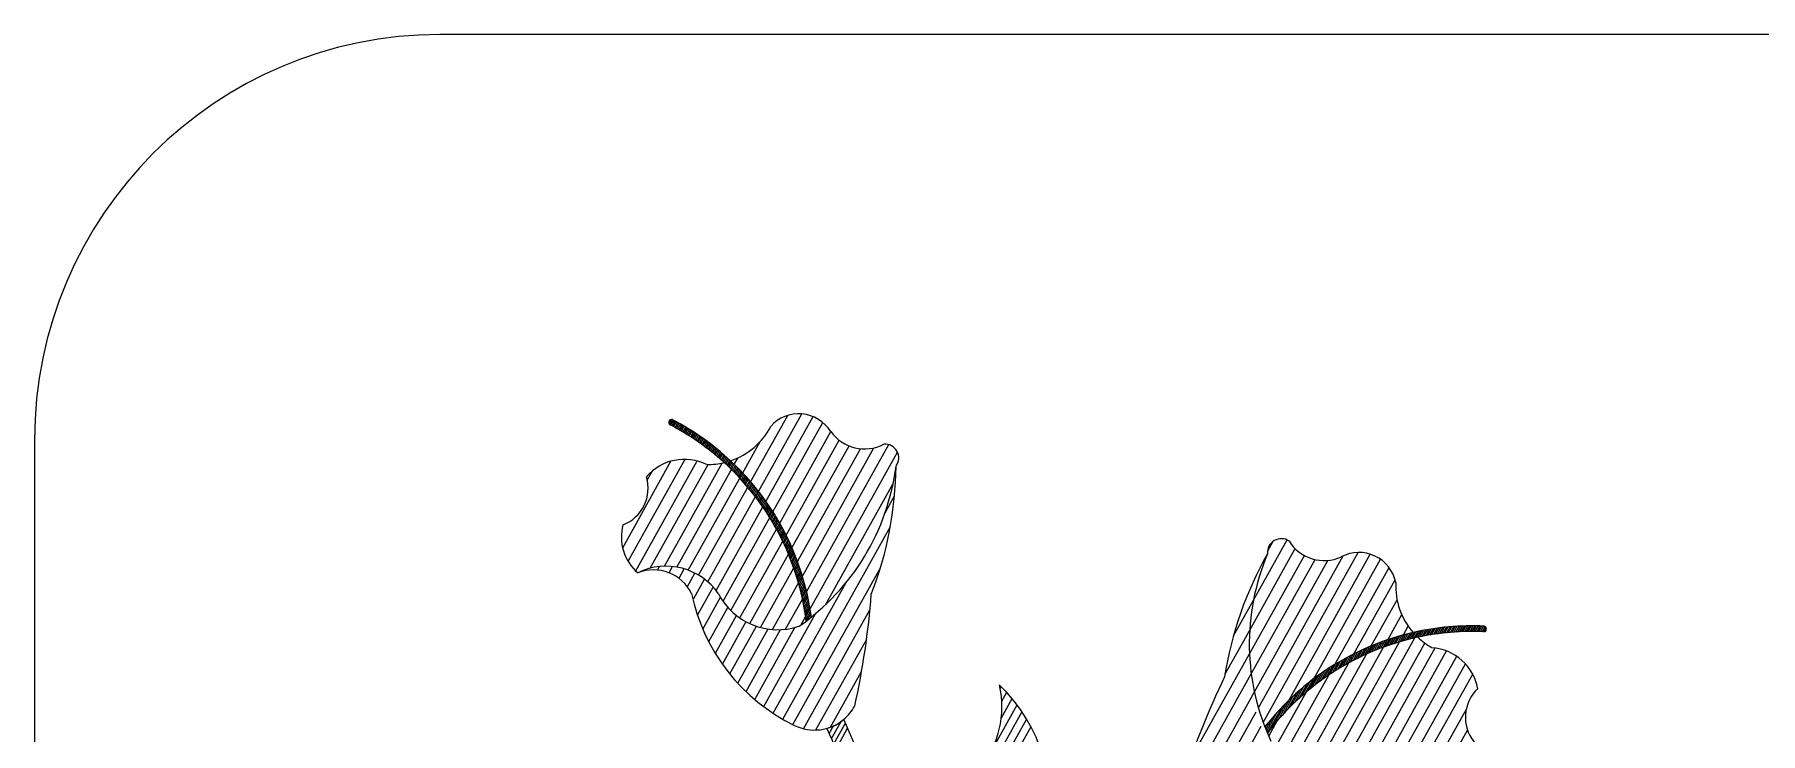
# Model space of a CAD drawing. Header units: inches. Extents: x 9636 to 21597, y -10243 to 557.
# Drawn here: x 14873.19 to 14885.97, y -8719.52 to -8714.35 of the extents above; entities that cross this region are included whole.
import ezdxf

# ---------------------------------------------------------------- set-up
doc = ezdxf.new("R2010")
doc.units = ezdxf.units.IN
doc.header["$MEASUREMENT"] = 0
for name, color, linetype in [('2', 9, 'Continuous'), ('COTA', 254, 'Continuous'), ('vflor', 10, 'Continuous'), ('vflor2', 50, 'Continuous'), ('Vflores5', 230, 'Continuous'), ('vfolha', 72, 'Continuous'), ('vfolha3', 86, 'Continuous')]:
    doc.layers.add(name, color=color, linetype=linetype)

# ---------------------------------------------------------------- blocks, each defined once
blk = doc.blocks.new('FF')
at = {"color": 252, "ltscale": 7, "true_color": 0x939598}
for p, q in [((14985.189, -8714.35), (14876.189, -8714.35)), ((14873.189, -8717.35), (14873.189, -8729.47))]:
    blk.add_line(p, q, dxfattribs=at)
blk.add_arc((14876.189, -8717.35), 3, 90, 180, dxfattribs=at)
at = {"layer": '2', "color": 252, "linetype": 'Continuous', "lineweight": -3, "true_color": 0x939598}
for p, q in [((14883.105, -8718.91), (14883.138, -8718.852)), ((14883.122, -8718.903), (14883.154, -8718.846)), ((14883.138, -8718.897), (14883.17, -8718.84)), ((14883.155, -8718.891), (14883.186, -8718.834)), ((14883.171, -8718.885), (14883.202, -8718.829)), ((14883.187, -8718.879), (14883.218, -8718.824)), ((14883.203, -8718.873), (14883.234, -8718.818)), ((14883.219, -8718.868), (14883.249, -8718.814)), ((14883.235, -8718.862), (14883.265, -8718.809)), ((14883.251, -8718.857), (14883.28, -8718.804)), ((14883.266, -8718.852), (14883.296, -8718.8)), ((14883.282, -8718.848), (14883.311, -8718.795)), ((14883.297, -8718.843), (14883.326, -8718.791)), ((14883.312, -8718.839), (14883.341, -8718.787)), ((14883.328, -8718.834), (14883.356, -8718.783)), ((14883.343, -8718.83), (14883.371, -8718.78)), ((14883.358, -8718.826), (14883.386, -8718.776)), ((14883.373, -8718.823), (14883.401, -8718.773)), ((14883.388, -8718.819), (14883.415, -8718.77)), ((14883.402, -8718.816), (14883.43, -8718.767)), ((14883.417, -8718.812), (14883.444, -8718.764)), ((14883.432, -8718.809), (14883.459, -8718.761)), ((14883.446, -8718.806), (14883.473, -8718.758)), ((14883.461, -8718.803), (14883.488, -8718.755)), ((14883.475, -8718.8), (14883.502, -8718.753)), ((14883.49, -8718.798), (14883.516, -8718.75)), ((14883.504, -8718.795), (14883.53, -8718.748)), ((14883.518, -8718.793), (14883.544, -8718.746)), ((14883.532, -8718.79), (14883.558, -8718.744)), ((14883.546, -8718.788), (14883.572, -8718.742)), ((14883.56, -8718.786), (14883.586, -8718.74)), ((14883.574, -8718.784), (14883.6, -8718.739)), ((14883.588, -8718.782), (14883.614, -8718.737)), ((14883.602, -8718.781), (14883.627, -8718.736)), ((14883.616, -8718.779), (14883.641, -8718.734)), ((14883.629, -8718.778), (14883.654, -8718.733)), ((14883.643, -8718.776), (14883.668, -8718.732)), ((14883.657, -8718.775), (14883.681, -8718.731)), ((14883.67, -8718.774), (14883.695, -8718.73)), ((14883.684, -8718.773), (14883.708, -8718.729)), ((14883.697, -8718.772), (14883.721, -8718.728)), ((14883.71, -8718.771), (14883.735, -8718.728)), ((14883.724, -8718.77), (14883.748, -8718.727)), ((14883.737, -8718.769), (14883.761, -8718.726)), ((14883.75, -8718.769), (14883.774, -8718.726)), ((14883.763, -8718.768), (14883.787, -8718.726)), ((14883.776, -8718.768), (14883.8, -8718.725)), ((14883.789, -8718.768), (14883.813, -8718.725)), ((14883.802, -8718.767), (14883.826, -8718.725)), ((14883.815, -8718.767), (14883.839, -8718.725)), ((14883.828, -8718.767), (14883.852, -8718.725)), ((14883.841, -8718.767), (14883.864, -8718.726)), ((14883.854, -8718.767), (14883.877, -8718.726)), ((14883.867, -8718.768), (14883.89, -8718.726)), ((14883.879, -8718.768), (14883.902, -8718.727)), ((14883.892, -8718.768), (14883.915, -8718.727)), ((14883.905, -8718.769), (14883.926, -8718.73)), ((14883.917, -8718.769), (14883.934, -8718.739)), ((14882.836, -8719.047), (14882.876, -8718.975)), ((14882.855, -8719.035), (14882.895, -8718.964)), ((14882.874, -8719.024), (14882.913, -8718.954)), ((14882.893, -8719.013), (14882.932, -8718.945)), ((14882.912, -8719.003), (14882.95, -8718.935)), ((14882.93, -8718.993), (14882.967, -8718.926)), ((14882.949, -8718.983), (14882.985, -8718.918)), ((14882.967, -8718.974), (14883.003, -8718.909)), ((14882.985, -8718.965), (14883.02, -8718.901)), ((14883.002, -8718.956), (14883.037, -8718.894)), ((14883.02, -8718.948), (14883.054, -8718.886)), ((14883.037, -8718.94), (14883.071, -8718.879)), ((14883.054, -8718.932), (14883.088, -8718.872)), ((14883.071, -8718.924), (14883.105, -8718.865)), ((14883.088, -8718.917), (14883.121, -8718.858)), ((14882.622, -8719.199), (14882.675, -8719.105)), ((14882.645, -8719.18), (14882.696, -8719.089)), ((14882.668, -8719.162), (14882.718, -8719.074)), ((14882.691, -8719.145), (14882.739, -8719.06)), ((14882.712, -8719.129), (14882.759, -8719.046)), ((14882.734, -8719.114), (14882.779, -8719.033)), ((14882.755, -8719.099), (14882.799, -8719.02)), ((14882.776, -8719.085), (14882.819, -8719.008)), ((14882.796, -8719.072), (14882.838, -8718.997)), ((14882.816, -8719.059), (14882.857, -8718.985)), ((14882.463, -8719.346), (14882.533, -8719.22)), ((14882.492, -8719.316), (14882.558, -8719.198)), ((14882.52, -8719.289), (14882.583, -8719.177)), ((14882.547, -8719.264), (14882.607, -8719.158)), ((14882.573, -8719.241), (14882.63, -8719.139)), ((14882.598, -8719.22), (14882.653, -8719.122)), ((14882.315, -8719.518), (14882.421, -8719.33)), ((14882.359, -8719.463), (14882.451, -8719.298)), ((14882.397, -8719.418), (14882.479, -8719.27)), ((14882.431, -8719.38), (14882.507, -8719.244)), ((14882.299, -8719.478), (14882.313, -8719.452)), ((14882.304, -8719.492), (14882.353, -8719.405)), ((14882.31, -8719.505), (14882.388, -8719.364))]:
    blk.add_line(p, q, dxfattribs=at)
at = {"layer": '2', "color": 252, "lineweight": -3, "true_color": 0x939598}
for centre, radius, start, end in [((14883.828, -8720.666), 1.941, 87.2778, 102.8975), ((14883.828, -8720.666), 1.899, 87.2778, 102.1299), ((14883.915, -8718.748), 0.0215, 279.2069, 75.3486)]:
    blk.add_arc(centre, radius, start, end, dxfattribs=at)
at = {"layer": 'COTA', "color": 252, "linetype": 'Continuous', "lineweight": -3, "true_color": 0x939598}
for p, q in [((14880.338, -8719.189), (14880.345, -8719.176)), ((14880.349, -8719.283), (14880.386, -8719.217)), ((14879.741, -8720.718), (14880.499, -8719.36)), ((14879.804, -8720.488), (14880.463, -8719.31)), ((14880.346, -8719.405), (14880.425, -8719.262)), ((14879.692, -8721.035), (14880.566, -8719.471)), ((14879.709, -8720.89), (14880.534, -8719.414))]:
    blk.add_line(p, q, dxfattribs=at)
at = {"layer": 'vflor', "color": 252, "linetype": 'Continuous', "lineweight": -3, "true_color": 0x939598}
for p, q in [((14878.49, -8717.659), (14878.765, -8717.168)), ((14878.548, -8717.73), (14878.868, -8717.157)), ((14878.603, -8717.804), (14878.953, -8717.177)), ((14878.655, -8717.882), (14879.025, -8717.221)), ((14878.705, -8717.966), (14879.084, -8717.288)), ((14878.431, -8717.593), (14878.56, -8717.361)), ((14878.752, -8718.054), (14879.145, -8717.352)), ((14878.796, -8718.148), (14879.218, -8717.394)), ((14878.837, -8718.249), (14879.302, -8717.415)), ((14878.873, -8718.357), (14879.403, -8717.408)), ((14878.904, -8718.473), (14879.512, -8717.384)), ((14878.93, -8718.6), (14879.577, -8717.441)), ((14877.543, -8718.147), (14877.9, -8717.507)), ((14877.583, -8718.247), (14878.004, -8717.493)), ((14877.64, -8718.318), (14878.094, -8717.505)), ((14877.747, -8718.298), (14878.176, -8717.531)), ((14877.852, -8718.284), (14878.278, -8717.521)), ((14877.944, -8718.291), (14878.348, -8717.568)), ((14878.369, -8717.53), (14878.397, -8717.482)), ((14879.561, -8717.58), (14879.566, -8717.571)), ((14877.725, -8717.648), (14877.764, -8717.577)), ((14878.028, -8718.314), (14878.409, -8717.632)), ((14878.104, -8718.35), (14878.468, -8717.699)), ((14879.043, -8718.569), (14879.545, -8717.672)), ((14878.173, -8718.4), (14878.525, -8717.769)), ((14879.485, -8717.889), (14879.555, -8717.763)), ((14878.234, -8718.463), (14878.58, -8717.845)), ((14878.286, -8718.543), (14878.632, -8717.924)), ((14878.344, -8718.612), (14878.681, -8718.009)), ((14878.728, -8719.415), (14879.524, -8717.991)), ((14878.41, -8718.666), (14878.727, -8718.099)), ((14878.483, -8718.708), (14878.77, -8718.195)), ((14882.183, -8718.931), (14882.589, -8718.205)), ((14882.184, -8718.756), (14882.521, -8718.154)), ((14882.212, -8718.534), (14882.461, -8718.089)), ((14882.249, -8719.332), (14882.877, -8718.207)), ((14882.285, -8719.441), (14882.988, -8718.182)), ((14882.316, -8718.175), (14882.359, -8718.098)), ((14882.473, -8719.277), (14883.077, -8718.195)), ((14877.701, -8718.318), (14877.705, -8718.311)), ((14877.801, -8718.312), (14877.815, -8718.287)), ((14877.886, -8718.332), (14877.912, -8718.287)), ((14877.96, -8718.373), (14877.999, -8718.304)), ((14878.022, -8718.435), (14878.077, -8718.335)), ((14878.564, -8718.737), (14878.809, -8718.297)), ((14878.803, -8719.455), (14879.451, -8718.295)), ((14882.196, -8719.081), (14882.669, -8718.234)), ((14882.219, -8719.213), (14882.762, -8718.241)), ((14882.658, -8719.117), (14883.153, -8718.232)), ((14882.814, -8719.011), (14883.216, -8718.293)), ((14878.069, -8718.523), (14878.149, -8718.38)), ((14878.097, -8718.646), (14878.213, -8718.438)), ((14878.652, -8718.752), (14878.844, -8718.408)), ((14878.657, -8719.371), (14879.196, -8718.405)), ((14882.954, -8718.933), (14883.261, -8718.384)), ((14878.136, -8718.749), (14878.267, -8718.514)), ((14878.18, -8718.842), (14878.322, -8718.589)), ((14878.749, -8718.75), (14878.874, -8718.528)), ((14882.064, -8718.8), (14882.212, -8718.534)), ((14883.084, -8718.873), (14883.275, -8718.532)), ((14878.229, -8718.928), (14878.385, -8718.648)), ((14878.281, -8719.008), (14878.456, -8718.694)), ((14878.587, -8719.323), (14878.973, -8718.632)), ((14878.865, -8718.716), (14878.897, -8718.659)), ((14878.882, -8719.486), (14879.373, -8718.607)), ((14883.206, -8718.828), (14883.31, -8718.642)), ((14878.336, -8719.081), (14878.533, -8718.728)), ((14878.395, -8719.149), (14878.619, -8718.748)), ((14878.456, -8719.212), (14878.712, -8718.753)), ((14878.52, -8719.27), (14878.818, -8718.737)), ((14878.973, -8719.495), (14879.349, -8718.824)), ((14882.001, -8719.084), (14882.184, -8718.756)), ((14882.793, -8719.74), (14883.293, -8718.844)), ((14882.908, -8719.706), (14883.406, -8718.815)), ((14883.322, -8718.792), (14883.358, -8718.728)), ((14881.704, -8719.789), (14882.183, -8718.931)), ((14882.603, -8719.734), (14883.05, -8718.934)), ((14882.693, -8719.746), (14883.175, -8718.883)), ((14883.038, -8719.646), (14883.481, -8718.853)), ((14883.146, -8719.626), (14883.558, -8718.889)), ((14883.241, -8719.629), (14883.642, -8718.911)), ((14883.326, -8719.649), (14883.717, -8718.95)), ((14879.082, -8719.474), (14879.311, -8719.063)), ((14881.698, -8719.973), (14882.196, -8719.081)), ((14882.447, -8719.668), (14882.771, -8719.089)), ((14882.521, -8719.708), (14882.917, -8719)), ((14883.404, -8719.682), (14883.782, -8719.006)), ((14883.474, -8719.729), (14883.836, -8719.082)), ((14881.74, -8720.071), (14882.219, -8719.213)), ((14882.379, -8719.616), (14882.604, -8719.214)), ((14883.871, -8719.193), (14883.874, -8719.187)), ((14881.797, -8720.14), (14882.232, -8719.362)), ((14883.537, -8719.79), (14883.788, -8719.341)), ((14881.866, -8720.189), (14882.269, -8719.468)), ((14882.325, -8719.541), (14882.388, -8719.428)), ((14883.614, -8719.825), (14883.797, -8719.497))]:
    blk.add_line(p, q, dxfattribs=at)
at = {"layer": 'vflor', "color": 252, "lineweight": -3, "true_color": 0x939598}
for centre, radius, start, end in [((14878.846, -8717.434), 0.278, 31.7925, 138.3033), ((14878.176, -8717.01), 0.521, 288.5573, 332.7064), ((14879.333, -8717.109), 0.307, 215.4384, 297.9324), ((14879.484, -8717.482), 0.102, 324.0184, 94.006), ((14878, -8717.866), 0.373, 63.9172, 139.1649), ((14878.176, -8717.01), 0.521, 268.7715, 283.1367), ((14877.875, -8717.328), 1.705, 304.8007, 352.7715), ((14876.898, -8717.519), 2.668, 338.6504, 359.488), ((14877.441, -8717.707), 0.29, 291.0508, 17.0379), ((14877.883, -8718.068), 0.35, 164.9779, 229.238), ((14882.418, -8718.182), 0.102, 55.8188, 185.8064), ((14884.635, -8719.512), 2.668, 150.3368, 171.1744), ((14883.886, -8718.857), 1.705, 157.0533, 205.0241), ((14882.736, -8717.935), 0.307, 211.8924, 294.3864), ((14882.993, -8718.46), 0.278, 11.5214, 118.0323), ((14877.863, -8718.757), 0.473, 34.508, 116.1342), ((14877.771, -8718.626), 0.315, 26.4808, 111.6082), ((14883.786, -8718.431), 0.521, 177.1184, 221.2675), ((14879.427, -8718.198), 1.404, 191.8022, 244.1841), ((14878.69, -8718.26), 0.494, 207.6496, 288.6483), ((14873.641, -8718.061), 5.758, 347.3941, 355.7315), ((14883.786, -8718.431), 0.521, 226.6881, 241.0533), ((14883.507, -8719.259), 0.373, 10.6599, 85.9076), ((14887.178, -8721.619), 5.758, 154.0933, 162.4306), ((14884.071, -8719.402), 0.29, 132.7869, 218.774), ((14878.963, -8719.158), 0.338, 309.5691, 331.6816), ((14878.963, -8719.158), 0.338, 244.1294, 309.5691)]:
    blk.add_arc(centre, radius, start, end, dxfattribs=at)
at = {"layer": 'vflor2', "color": 252, "linetype": 'Continuous', "lineweight": -3, "true_color": 0x939598}
for p, q in [((14877.884, -8717.225), (14877.898, -8717.2)), ((14877.891, -8717.236), (14877.911, -8717.199)), ((14877.9, -8717.241), (14877.921, -8717.205)), ((14877.91, -8717.247), (14877.931, -8717.21)), ((14877.92, -8717.252), (14877.941, -8717.215)), ((14877.93, -8717.257), (14877.951, -8717.221)), ((14877.94, -8717.263), (14877.96, -8717.226)), ((14877.95, -8717.268), (14877.97, -8717.232)), ((14877.96, -8717.274), (14877.98, -8717.237)), ((14877.969, -8717.279), (14877.99, -8717.243)), ((14877.979, -8717.285), (14877.999, -8717.248)), ((14877.989, -8717.291), (14878.009, -8717.254)), ((14877.998, -8717.297), (14878.019, -8717.26)), ((14878.008, -8717.302), (14878.028, -8717.266)), ((14878.017, -8717.308), (14878.038, -8717.272)), ((14878.027, -8717.314), (14878.047, -8717.278)), ((14878.036, -8717.32), (14878.057, -8717.284)), ((14878.046, -8717.326), (14878.066, -8717.29)), ((14878.055, -8717.333), (14878.076, -8717.296)), ((14878.065, -8717.339), (14878.085, -8717.302)), ((14878.074, -8717.345), (14878.095, -8717.308)), ((14878.084, -8717.351), (14878.104, -8717.314)), ((14878.093, -8717.358), (14878.113, -8717.321)), ((14878.102, -8717.364), (14878.123, -8717.327)), ((14878.111, -8717.371), (14878.132, -8717.334)), ((14878.121, -8717.377), (14878.141, -8717.34)), ((14878.13, -8717.384), (14878.15, -8717.347)), ((14878.139, -8717.39), (14878.16, -8717.353)), ((14878.148, -8717.397), (14878.169, -8717.36)), ((14878.157, -8717.404), (14878.178, -8717.367)), ((14878.166, -8717.411), (14878.187, -8717.374)), ((14878.175, -8717.418), (14878.196, -8717.381)), ((14878.184, -8717.425), (14878.205, -8717.387)), ((14878.193, -8717.432), (14878.214, -8717.394)), ((14878.202, -8717.439), (14878.223, -8717.401)), ((14878.211, -8717.446), (14878.232, -8717.409)), ((14878.22, -8717.453), (14878.24, -8717.416)), ((14878.228, -8717.46), (14878.249, -8717.423)), ((14878.237, -8717.468), (14878.258, -8717.43)), ((14878.246, -8717.475), (14878.267, -8717.438)), ((14878.255, -8717.482), (14878.276, -8717.445)), ((14878.263, -8717.49), (14878.284, -8717.452)), ((14878.272, -8717.498), (14878.293, -8717.46)), ((14878.281, -8717.505), (14878.302, -8717.468)), ((14878.289, -8717.513), (14878.31, -8717.475)), ((14878.298, -8717.521), (14878.319, -8717.483)), ((14878.306, -8717.528), (14878.327, -8717.491)), ((14878.315, -8717.536), (14878.336, -8717.499)), ((14878.323, -8717.544), (14878.344, -8717.506)), ((14878.331, -8717.552), (14878.353, -8717.514)), ((14878.34, -8717.56), (14878.361, -8717.522)), ((14878.348, -8717.568), (14878.369, -8717.53)), ((14878.356, -8717.577), (14878.378, -8717.539)), ((14878.365, -8717.585), (14878.386, -8717.547)), ((14878.373, -8717.593), (14878.394, -8717.555)), ((14878.381, -8717.602), (14878.402, -8717.563)), ((14878.389, -8717.61), (14878.411, -8717.572)), ((14878.397, -8717.619), (14878.419, -8717.58)), ((14878.405, -8717.627), (14878.427, -8717.589)), ((14878.413, -8717.636), (14878.435, -8717.597)), ((14878.421, -8717.645), (14878.443, -8717.606)), ((14878.429, -8717.653), (14878.451, -8717.615)), ((14878.437, -8717.662), (14878.459, -8717.624)), ((14878.445, -8717.671), (14878.467, -8717.632)), ((14878.453, -8717.68), (14878.475, -8717.641)), ((14878.461, -8717.689), (14878.483, -8717.65)), ((14878.468, -8717.699), (14878.49, -8717.659)), ((14878.476, -8717.708), (14878.498, -8717.668)), ((14878.484, -8717.717), (14878.506, -8717.678)), ((14878.491, -8717.726), (14878.514, -8717.687)), ((14878.499, -8717.736), (14878.521, -8717.696)), ((14878.507, -8717.745), (14878.529, -8717.706)), ((14878.514, -8717.755), (14878.536, -8717.715)), ((14878.522, -8717.765), (14878.544, -8717.725)), ((14878.529, -8717.774), (14878.551, -8717.734)), ((14878.536, -8717.784), (14878.559, -8717.744)), ((14878.544, -8717.794), (14878.566, -8717.754)), ((14878.551, -8717.804), (14878.574, -8717.764)), ((14878.558, -8717.814), (14878.581, -8717.774)), ((14878.566, -8717.824), (14878.588, -8717.784)), ((14878.573, -8717.834), (14878.595, -8717.794)), ((14878.58, -8717.845), (14878.603, -8717.804)), ((14878.587, -8717.855), (14878.61, -8717.814)), ((14878.594, -8717.865), (14878.617, -8717.824)), ((14878.601, -8717.876), (14878.624, -8717.835)), ((14878.608, -8717.886), (14878.631, -8717.845)), ((14878.615, -8717.897), (14878.638, -8717.856)), ((14878.622, -8717.908), (14878.645, -8717.866)), ((14878.628, -8717.919), (14878.652, -8717.877)), ((14878.635, -8717.93), (14878.659, -8717.888)), ((14878.642, -8717.941), (14878.665, -8717.899)), ((14878.649, -8717.952), (14878.672, -8717.91)), ((14878.655, -8717.963), (14878.679, -8717.921)), ((14878.662, -8717.974), (14878.686, -8717.932)), ((14878.668, -8717.986), (14878.692, -8717.943)), ((14878.675, -8717.997), (14878.699, -8717.954)), ((14878.681, -8718.009), (14878.705, -8717.966)), ((14878.687, -8718.021), (14878.712, -8717.977)), ((14878.694, -8718.032), (14878.718, -8717.989)), ((14878.7, -8718.044), (14878.724, -8718)), ((14878.706, -8718.056), (14878.731, -8718.012)), ((14878.712, -8718.068), (14878.737, -8718.024)), ((14878.718, -8718.08), (14878.743, -8718.036)), ((14878.724, -8718.093), (14878.749, -8718.048)), ((14878.73, -8718.105), (14878.755, -8718.06)), ((14878.736, -8718.117), (14878.761, -8718.073)), ((14878.742, -8718.13), (14878.767, -8718.085)), ((14878.748, -8718.143), (14878.773, -8718.097)), ((14878.753, -8718.156), (14878.779, -8718.11)), ((14878.759, -8718.169), (14878.785, -8718.123)), ((14878.765, -8718.182), (14878.79, -8718.135)), ((14878.77, -8718.195), (14878.796, -8718.148)), ((14878.776, -8718.208), (14878.802, -8718.161)), ((14878.781, -8718.221), (14878.807, -8718.174)), ((14878.786, -8718.235), (14878.813, -8718.188)), ((14878.792, -8718.249), (14878.818, -8718.201)), ((14878.797, -8718.262), (14878.823, -8718.214)), ((14878.802, -8718.276), (14878.829, -8718.228)), ((14878.807, -8718.29), (14878.834, -8718.242)), ((14878.812, -8718.305), (14878.839, -8718.256)), ((14878.817, -8718.319), (14878.844, -8718.27)), ((14878.821, -8718.333), (14878.849, -8718.284)), ((14878.826, -8718.348), (14878.854, -8718.298)), ((14878.831, -8718.363), (14878.859, -8718.312)), ((14878.835, -8718.378), (14878.864, -8718.327)), ((14878.84, -8718.393), (14878.868, -8718.342)), ((14878.844, -8718.408), (14878.873, -8718.357)), ((14878.848, -8718.423), (14878.877, -8718.371)), ((14878.852, -8718.439), (14878.882, -8718.387)), ((14878.857, -8718.455), (14878.886, -8718.402)), ((14878.861, -8718.471), (14878.89, -8718.417)), ((14878.864, -8718.487), (14878.894, -8718.433)), ((14878.868, -8718.503), (14878.898, -8718.449)), ((14878.872, -8718.519), (14878.902, -8718.465)), ((14878.875, -8718.536), (14878.906, -8718.481)), ((14878.879, -8718.553), (14878.91, -8718.497)), ((14878.882, -8718.57), (14878.914, -8718.514)), ((14878.885, -8718.588), (14878.917, -8718.531)), ((14878.888, -8718.605), (14878.92, -8718.547)), ((14878.891, -8718.623), (14878.924, -8718.565)), ((14878.894, -8718.641), (14878.927, -8718.582)), ((14878.897, -8718.659), (14878.93, -8718.6)), ((14878.899, -8718.678), (14878.933, -8718.617)), ((14878.909, -8718.683), (14878.936, -8718.635)), ((14878.932, -8718.666), (14878.938, -8718.654))]:
    blk.add_line(p, q, dxfattribs=at)
at = {"layer": 'vflor2', "color": 252, "lineweight": -3, "true_color": 0x939598}
for centre, radius, start, end in [((14877.905, -8717.22), 0.0215, 74.4762, 230.6179), ((14877.016, -8718.922), 1.899, 47.6948, 62.547), ((14877.016, -8718.922), 1.941, 46.9272, 62.547), ((14877.016, -8718.922), 1.899, 7.0182, 47.6948), ((14877.016, -8718.922), 1.941, 7.7546, 46.9272), ((14883.828, -8720.666), 1.941, 102.8975, 142.0701), ((14883.828, -8720.666), 1.899, 102.1299, 142.8065)]:
    blk.add_arc(centre, radius, start, end, dxfattribs=at)
at = {"layer": 'Vflores5', "color": 252, "lineweight": -3, "true_color": 0x939598}
blk.add_arc((14878.963, -8719.158), 0.338, 285.5847, 309.5691, dxfattribs=at)
at = {"layer": 'vfolha', "color": 252, "lineweight": -3, "true_color": 0x939598}
for centre, radius, start, end in [((14879.632, -8719.323), 0.718, 320.089, 12.8979), ((14879.527, -8720.016), 1.172, 344.9952, 46.6454)]:
    blk.add_arc(centre, radius, start, end, dxfattribs=at)
at = {"layer": 'vfolha3', "color": 252, "linetype": 'Continuous', "lineweight": -3, "true_color": 0x939598}
for p, q in [((14879.071, -8719.521), (14879.102, -8719.466)), ((14879.089, -8719.559), (14879.159, -8719.433)), ((14879.106, -8719.598), (14879.191, -8719.445)), ((14879.122, -8719.637), (14879.208, -8719.483))]:
    blk.add_line(p, q, dxfattribs=at)
at = {"layer": 'vfolha3', "color": 252, "lineweight": -3, "true_color": 0x939598}
for radius, start, end in [(5.524, 17.1645, 24.8657), (5.665, 16.8973, 24.9328)]:
    blk.add_arc((14874.042, -8721.806), radius, start, end, dxfattribs=at)

msp = doc.modelspace()

# ---------------------------------------------------------------- block references
at = {"color": 18, "true_color": 0x000000}
msp.add_blockref('FF', (0, 0), dxfattribs=at)

doc.saveas('drawing.dxf')
